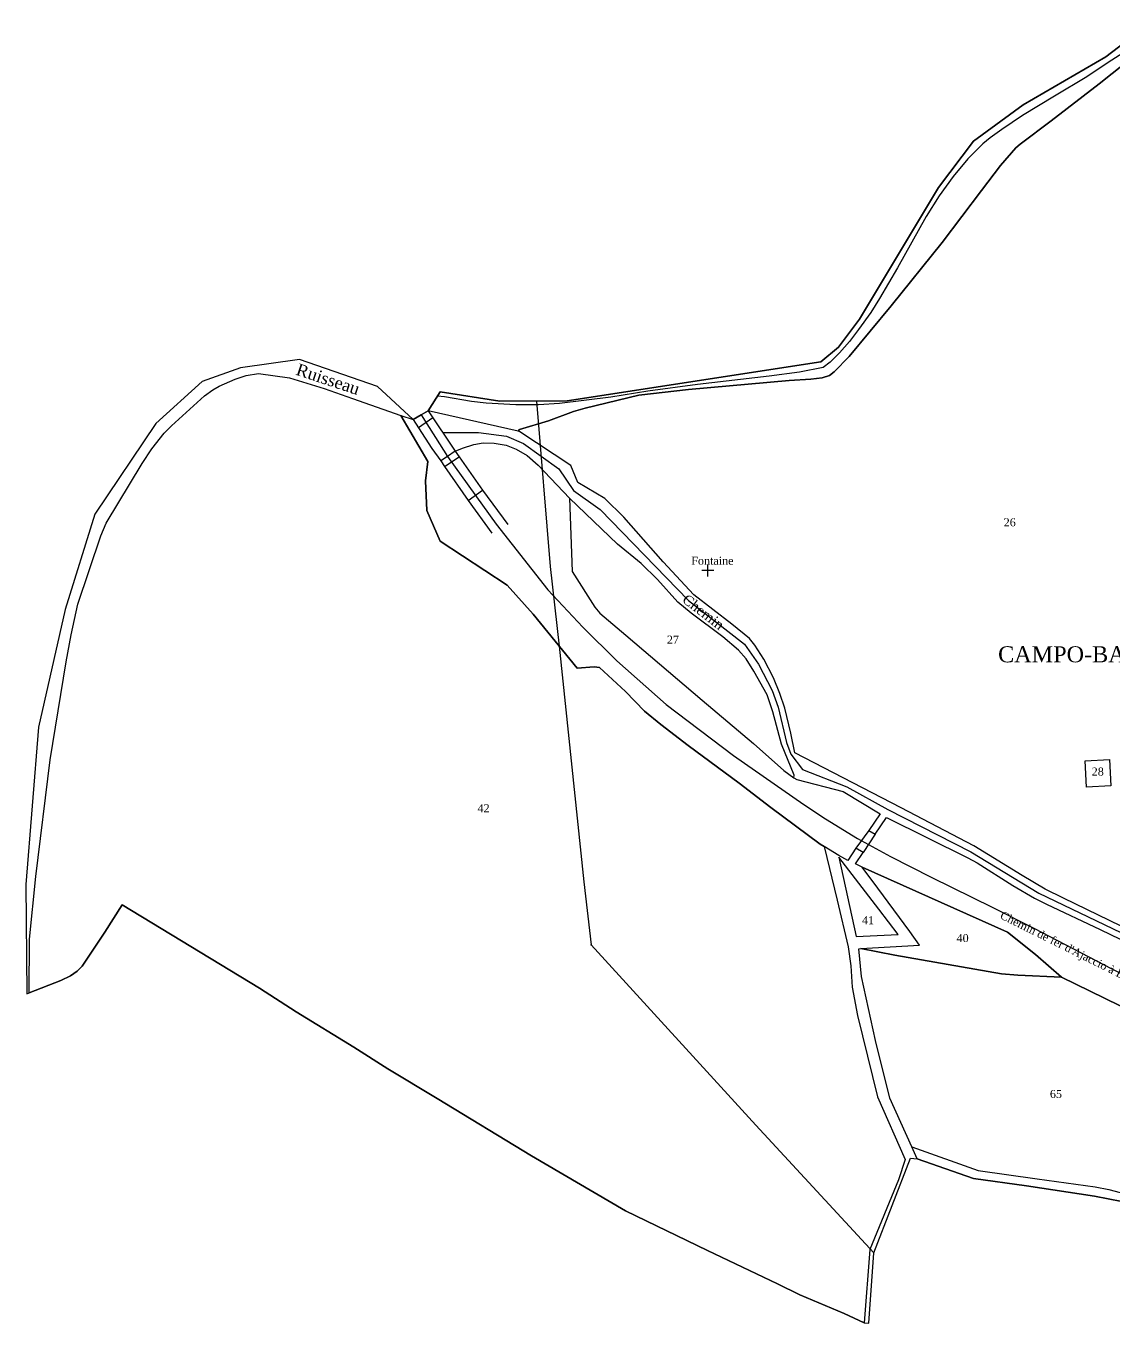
# Model space of a CAD drawing. Extents: x 1208681 to 1209440, y 6152548 to 6153096.
# Drawn here: x 1208681.3 to 1208953.2, y 6152605.7 to 6152929.9 of the extents above; entities that cross this region are included whole.
import ezdxf

# ---------------------------------------------------------------- set-up
doc = ezdxf.new("R2010")
doc.units = 0
doc.linetypes.add('CONTINU', pattern=[0])
doc.layers.get('0').update_dxf_attribs({"linetype": 'CONTINU'})
for name, color, linetype in [('1LIEUDIT', 7, 'CONTINU'), ('1PARCELLE', 7, 'CONTINU'), ('1PYLONE', 7, 'CONTINU'), ('1SECTION', 7, 'CONTINU'), ('1SUBDSECT', 7, 'CONTINU'), ('1TRONFLUV', 7, 'CONTINU'), ('1TROUPARCELLE', 7, 'CONTINU'), ('1ZONCOMM', 7, 'CONTINU'), ('3BATIDUR', 7, 'CONTINU'), ('3CALVAIRE', 7, 'CONTINU'), ('3CALVAIRETEX', 7, 'CONTINU'), ('3CHEMIN', 7, 'CONTINU'), ('3FISCLINE', 7, 'CONTINUOUS'), ('3GAZODUC', 7, 'CONTINU'), ('3LIEUDITTEX', 7, 'CONTINU'), ('3PARCELLETEX', 7, 'CONTINU'), ('3SNCF', 7, 'CONTINU'), ('3SNCFTEX', 7, 'CONTINU'), ('3TRONFLUVTEX', 7, 'CONTINU'), ('3ZONCOMMTEX', 7, 'CONTINU')]:
    doc.layers.add(name, color=color, linetype=linetype)
doc.styles.get("Standard").update_dxf_attribs({"font": 'Times New Roman'})

# ---------------------------------------------------------------- blocks, each defined once
blk = doc.blocks.new('PYLONE1')
blk.add_point((0, 0))
blk = doc.blocks.new('DETATOPO')
for points in [[(-1.5, 0), (1.5, 0)], [(0, -1.5), (0, 1.5)]]:
    blk.add_lwpolyline(points)

msp = doc.modelspace()

# ---------------------------------------------------------------- linework, layer by layer
at = {"layer": '1LIEUDIT'}
msp.add_lwpolyline([(1208961.35, 6152929.88), (1208951.17, 6152922.2), (1208930.56, 6152910.14), (1208918.12, 6152901.08), (1208909.34, 6152889.47), (1208889.66, 6152856.61), (1208884.41, 6152849.59), (1208879.93, 6152845.94), (1208816.57, 6152836.19), (1208799.75, 6152836.06), (1208784.8, 6152838.41), (1208781.84, 6152833.65), (1208780.12, 6152832.66), (1208778.11, 6152831.51), (1208769.16, 6152839.77), (1208749.65, 6152846.54), (1208734.97, 6152844.43), (1208725.39, 6152841.01), (1208713.79, 6152830.52), (1208698.55, 6152807.84), (1208691.14, 6152784.01), (1208684.47, 6152754.59), (1208681.31, 6152715.32), (1208681.55, 6152688), (1208682.1, 6152688.21), (1208690.02, 6152691.33), (1208692.41, 6152692.49), (1208694.08, 6152693.67), (1208695.38, 6152694.92), (1208701, 6152703.42), (1208705.38, 6152710.23), (1208739.67, 6152689.36), (1208748.87, 6152683.44), (1208763.26, 6152674.65), (1208771.74, 6152669.26), (1208784.04, 6152661.81), (1208807.64, 6152647.48), (1208831.18, 6152633.74), (1208851.63, 6152623.81), (1208869.17, 6152615.52), (1208874.75, 6152612.73), (1208885.82, 6152608.05), (1208890.82, 6152605.75), (1208891.99, 6152605.68), (1208893.24, 6152623.25), (1208902.37, 6152646.87), (1208904.06, 6152646.75), (1208918.13, 6152641.84), (1208931.33, 6152639.99), (1208948.32, 6152637.39), (1208955.17, 6152636.07)], dxfattribs=at)
at = {"layer": '1PARCELLE'}
for points in [[(1208957.95, 6152703.48), (1208940.63, 6152711.9), (1208940.63, 6152711.9), (1208936.05, 6152714.14), (1208930.28, 6152717.54), (1208918.2, 6152724.94), (1208900.02, 6152734.46), (1208873.49, 6152748.22), (1208872.47, 6152753.15), (1208871, 6152759.35), (1208869.74, 6152763.03), (1208868.1, 6152766.96), (1208865.68, 6152771.63), (1208863.47, 6152775.13), (1208862.12, 6152776.78), (1208857.76, 6152780.38), (1208848.19, 6152787.7), (1208840.57, 6152795.94), (1208830.75, 6152807.1), (1208826, 6152811.74), (1208819.22, 6152815.79), (1208817.51, 6152819.99), (1208804.71, 6152828.46), (1208804.3, 6152828.63), (1208804.66, 6152829.02), (1208811.9, 6152831.2), (1208818.13, 6152833.52), (1208821.05, 6152834.32), (1208834.48, 6152837.56), (1208846.85, 6152839.05), (1208872.06, 6152841.24), (1208877.48, 6152841.59), (1208880.29, 6152841.94), (1208882.17, 6152842.48), (1208883.32, 6152843.45), (1208887.02, 6152847.22), (1208897.54, 6152859.95), (1208910.29, 6152875.78), (1208920.13, 6152888.77), (1208924.84, 6152894.99), (1208928.72, 6152899.44), (1208929.78, 6152900.33), (1208937.5, 6152906.17), (1208949.56, 6152915.43), (1208958.88, 6152922.84)], [(1208961.77, 6152681.54), (1208940.14, 6152692.1), (1208933.61, 6152697.79), (1208926.63, 6152703.34), (1208890.28, 6152719.63), (1208888.59, 6152720.45), (1208890.57, 6152723.25), (1208888.73, 6152724.37), (1208886.68, 6152721.29), (1208884.48, 6152722.52), (1208880.77, 6152724.76), (1208879.77, 6152725.35), (1208867.47, 6152734.52), (1208859.59, 6152740.64), (1208846.82, 6152750.07), (1208839.95, 6152755.27), (1208835.9, 6152758.61), (1208831.16, 6152763.53), (1208824.67, 6152769.52), (1208823.29, 6152769.68), (1208819.07, 6152769.39), (1208808.11, 6152782.83), (1208801.56, 6152790.07), (1208784.85, 6152801.12), (1208781.53, 6152808.75), (1208781.17, 6152816.18), (1208781.71, 6152821), (1208775.04, 6152832.54), (1208778.11, 6152831.51), (1208780.12, 6152832.66), (1208781.84, 6152833.65), (1208788.59, 6152823.64), (1208790.43, 6152824.39), (1208793.21, 6152825.26), (1208795.61, 6152825.65), (1208798.33, 6152825.61), (1208801.3, 6152825.13), (1208803.85, 6152824.12), (1208806.6, 6152822.49), (1208809.36, 6152820.12), (1208817.17, 6152811.85), (1208817.84, 6152793.5), (1208823.52, 6152784.61), (1208824.71, 6152783.15), (1208831.19, 6152777.64), (1208850.3, 6152761.39), (1208863.12, 6152750.55), (1208870.75, 6152743.79), (1208873.18, 6152741.98), (1208873.96, 6152741.5), (1208885.56, 6152738.54), (1208894.8, 6152732.95), (1208891.98, 6152728.77), (1208893.56, 6152727.88), (1208896.39, 6152732.01), (1208916.71, 6152721.97), (1208919.02, 6152720.71), (1208927.94, 6152715.07), (1208933.36, 6152711.9), (1208936.38, 6152710.35), (1208949.79, 6152704.03), (1208974.26, 6152692.19)]]:
    msp.add_lwpolyline(points, dxfattribs=at)
for points in [[(1208775.04, 6152832.54), (1208781.71, 6152821), (1208781.17, 6152816.18), (1208781.53, 6152808.75), (1208784.85, 6152801.12), (1208801.56, 6152790.07), (1208808.11, 6152782.83), (1208819.07, 6152769.39), (1208823.29, 6152769.68), (1208824.67, 6152769.52), (1208831.16, 6152763.53), (1208835.9, 6152758.61), (1208839.95, 6152755.27), (1208846.82, 6152750.07), (1208859.59, 6152740.64), (1208867.47, 6152734.52), (1208879.77, 6152725.35), (1208880.77, 6152724.76), (1208884.02, 6152711.41), (1208886.77, 6152699.68), (1208887.45, 6152694.99), (1208887.77, 6152689.62), (1208889.1, 6152682.58), (1208894.16, 6152662.2), (1208901.01, 6152646.55), (1208899.36, 6152641.47), (1208892.22, 6152624.05), (1208890.82, 6152605.75), (1208885.82, 6152608.05), (1208874.75, 6152612.73), (1208869.17, 6152615.52), (1208851.63, 6152623.81), (1208831.18, 6152633.74), (1208807.64, 6152647.48), (1208784.04, 6152661.81), (1208771.74, 6152669.26), (1208763.26, 6152674.65), (1208748.87, 6152683.44), (1208739.67, 6152689.36), (1208705.38, 6152710.23), (1208701, 6152703.42), (1208695.38, 6152694.92), (1208694.08, 6152693.67), (1208692.41, 6152692.49), (1208690.02, 6152691.33), (1208682.1, 6152688.21), (1208682.18, 6152701.65), (1208683.8, 6152717.29), (1208687.37, 6152746.43), (1208691.33, 6152770.92), (1208692.62, 6152777.72), (1208694.28, 6152785.32), (1208700.05, 6152802.47), (1208701.35, 6152805.57), (1208710.39, 6152820.55), (1208712.79, 6152824.2), (1208715.87, 6152828.08), (1208717.67, 6152829.95), (1208725.93, 6152837.44), (1208728.04, 6152838.96), (1208729.6, 6152839.84), (1208733.58, 6152841.57), (1208736.38, 6152842.51), (1208739.41, 6152843), (1208747.2, 6152841.96), (1208755.8, 6152839.23), (1208762.93, 6152836.78), (1208775.04, 6152832.54)], [(1208873.18, 6152741.98), (1208873.3, 6152742.59), (1208870.13, 6152750.34), (1208867.96, 6152758.49), (1208866.51, 6152762.69), (1208863.23, 6152768.61), (1208861.31, 6152771.66), (1208859.42, 6152773.87), (1208855.46, 6152777.16), (1208847.55, 6152783.15), (1208844.22, 6152785.87), (1208839.16, 6152791.49), (1208835.02, 6152795.51), (1208829.17, 6152800.32), (1208817.17, 6152811.85), (1208817.84, 6152793.5), (1208823.52, 6152784.61), (1208824.71, 6152783.15), (1208831.19, 6152777.64), (1208850.3, 6152761.39), (1208863.12, 6152750.55), (1208870.75, 6152743.79), (1208873.18, 6152741.98)], [(1208952.43, 6152739.92), (1208946.33, 6152739.62), (1208946.02, 6152746.18), (1208952.08, 6152746.55), (1208952.43, 6152739.92)], [(1208894.46, 6152709.15), (1208884.46, 6152722.12), (1208888.8, 6152702.33), (1208899.31, 6152702.79), (1208894.46, 6152709.15)], [(1208940.14, 6152692.1), (1208929.16, 6152692.61), (1208925.09, 6152692.99), (1208898.48, 6152697.65), (1208889.95, 6152699.3), (1208904.58, 6152700.15), (1208902.2, 6152703.55), (1208894.17, 6152714.39), (1208890.28, 6152719.63), (1208926.63, 6152703.34), (1208933.61, 6152697.79), (1208940.14, 6152692.1)], [(1208992.86, 6152626.77), (1208987.25, 6152627.09), (1208978.05, 6152630.07), (1208966.5, 6152632.99), (1208955.17, 6152636.07), (1208948.32, 6152637.39), (1208931.33, 6152639.99), (1208918.13, 6152641.84), (1208904.06, 6152646.75), (1208902.73, 6152649.71), (1208897.23, 6152661.9), (1208893.62, 6152676.34), (1208890.14, 6152692.34), (1208889.49, 6152699.24), (1208889.95, 6152699.3), (1208898.48, 6152697.65), (1208925.09, 6152692.99), (1208929.16, 6152692.61), (1208940.14, 6152692.1), (1208961.77, 6152681.54), (1208968.08, 6152678.34), (1208995.47, 6152664.87), (1208992.86, 6152626.77)]]:
    msp.add_lwpolyline(points, close=True, dxfattribs=at)
at = {"layer": '1SECTION'}
msp.add_lwpolyline([(1208961.35, 6152929.88), (1208951.17, 6152922.2), (1208930.56, 6152910.14), (1208918.12, 6152901.08), (1208909.34, 6152889.47), (1208889.66, 6152856.61), (1208884.41, 6152849.59), (1208879.93, 6152845.94), (1208816.57, 6152836.19), (1208799.75, 6152836.06), (1208784.8, 6152838.41), (1208784.8, 6152838.41), (1208781.84, 6152833.65), (1208780.12, 6152832.66), (1208778.11, 6152831.51), (1208769.16, 6152839.77), (1208749.65, 6152846.54), (1208734.97, 6152844.43), (1208725.39, 6152841.01), (1208713.79, 6152830.52), (1208698.55, 6152807.84), (1208691.14, 6152784.01), (1208684.47, 6152754.59), (1208681.31, 6152715.32), (1208681.55, 6152688), (1208682.1, 6152688.21), (1208690.02, 6152691.33), (1208692.41, 6152692.49), (1208694.08, 6152693.67), (1208695.38, 6152694.92), (1208701, 6152703.42), (1208705.38, 6152710.23), (1208739.67, 6152689.36), (1208748.87, 6152683.44), (1208763.26, 6152674.65), (1208771.74, 6152669.26), (1208784.04, 6152661.81), (1208807.64, 6152647.48), (1208831.18, 6152633.74), (1208851.63, 6152623.81), (1208869.17, 6152615.52), (1208874.75, 6152612.73), (1208885.82, 6152608.05), (1208890.82, 6152605.75), (1208891.99, 6152605.68), (1208893.24, 6152623.25), (1208902.37, 6152646.87), (1208904.06, 6152646.75), (1208918.13, 6152641.84), (1208931.33, 6152639.99), (1208948.32, 6152637.39), (1208955.17, 6152636.07)], dxfattribs=at)
at = {"layer": '1SUBDSECT'}
msp.add_lwpolyline([(1208961.35, 6152929.88), (1208951.17, 6152922.2), (1208930.56, 6152910.14), (1208918.12, 6152901.08), (1208909.34, 6152889.47), (1208889.66, 6152856.61), (1208884.41, 6152849.59), (1208879.93, 6152845.94), (1208816.57, 6152836.19), (1208799.75, 6152836.06), (1208784.8, 6152838.41), (1208784.8, 6152838.41), (1208781.84, 6152833.65), (1208780.12, 6152832.66), (1208778.11, 6152831.51), (1208769.16, 6152839.77), (1208749.65, 6152846.54), (1208734.97, 6152844.43), (1208725.39, 6152841.01), (1208713.79, 6152830.52), (1208698.55, 6152807.84), (1208691.14, 6152784.01), (1208684.47, 6152754.59), (1208681.31, 6152715.32), (1208681.55, 6152688), (1208682.1, 6152688.21), (1208690.02, 6152691.33), (1208692.41, 6152692.49), (1208694.08, 6152693.67), (1208695.38, 6152694.92), (1208701, 6152703.42), (1208705.38, 6152710.23), (1208739.67, 6152689.36), (1208748.87, 6152683.44), (1208763.26, 6152674.65), (1208771.74, 6152669.26), (1208784.04, 6152661.81), (1208807.64, 6152647.48), (1208831.18, 6152633.74), (1208851.63, 6152623.81), (1208869.17, 6152615.52), (1208874.75, 6152612.73), (1208885.82, 6152608.05), (1208890.82, 6152605.75), (1208891.99, 6152605.68), (1208893.24, 6152623.25), (1208902.37, 6152646.87), (1208904.06, 6152646.75), (1208918.13, 6152641.84), (1208931.33, 6152639.99), (1208948.32, 6152637.39), (1208955.17, 6152636.07)], dxfattribs=at)
at = {"layer": '1TRONFLUV'}
msp.add_lwpolyline([(1208958.88, 6152922.84), (1208949.56, 6152915.43), (1208937.5, 6152906.17), (1208929.78, 6152900.33), (1208928.72, 6152899.44), (1208924.84, 6152894.99), (1208920.13, 6152888.77), (1208910.29, 6152875.78), (1208897.54, 6152859.95), (1208887.02, 6152847.22), (1208883.32, 6152843.45), (1208882.17, 6152842.48), (1208880.29, 6152841.94), (1208877.48, 6152841.59), (1208872.06, 6152841.24), (1208846.85, 6152839.05), (1208834.48, 6152837.56), (1208821.05, 6152834.32), (1208818.13, 6152833.52), (1208811.9, 6152831.2), (1208804.66, 6152829.02), (1208804.3, 6152828.63), (1208781.84, 6152833.65), (1208784.8, 6152838.41), (1208799.75, 6152836.06), (1208816.57, 6152836.19), (1208879.93, 6152845.94), (1208884.41, 6152849.59), (1208889.66, 6152856.61), (1208909.34, 6152889.47), (1208918.12, 6152901.08), (1208930.56, 6152910.14), (1208951.17, 6152922.2), (1208961.35, 6152929.88)], dxfattribs=at)
msp.add_lwpolyline([(1208775.04, 6152832.54), (1208778.11, 6152831.51), (1208769.16, 6152839.77), (1208749.65, 6152846.54), (1208734.97, 6152844.43), (1208725.39, 6152841.01), (1208713.79, 6152830.52), (1208698.55, 6152807.84), (1208691.14, 6152784.01), (1208684.47, 6152754.59), (1208681.31, 6152715.32), (1208681.55, 6152688), (1208682.1, 6152688.21), (1208682.18, 6152701.65), (1208683.8, 6152717.29), (1208687.37, 6152746.43), (1208691.33, 6152770.92), (1208692.62, 6152777.72), (1208694.28, 6152785.32), (1208700.05, 6152802.47), (1208701.35, 6152805.57), (1208710.39, 6152820.55), (1208712.79, 6152824.2), (1208715.87, 6152828.08), (1208717.67, 6152829.95), (1208725.93, 6152837.44), (1208728.04, 6152838.96), (1208729.6, 6152839.84), (1208733.58, 6152841.57), (1208736.38, 6152842.51), (1208739.41, 6152843), (1208747.2, 6152841.96), (1208755.8, 6152839.23), (1208762.93, 6152836.78), (1208775.04, 6152832.54)], close=True, dxfattribs=at)
at = {"layer": '1TROUPARCELLE'}
msp.add_lwpolyline([(1208946.02, 6152746.18), (1208952.08, 6152746.55), (1208952.43, 6152739.92), (1208946.33, 6152739.62), (1208946.02, 6152746.18)], close=True, dxfattribs=at)
at = {"layer": '1ZONCOMM'}
msp.add_lwpolyline([(1208785.49, 6152828.24), (1208794.4, 6152828.28), (1208801.38, 6152827.32), (1208805.67, 6152825.54), (1208814.5, 6152819.16), (1208818.15, 6152813.81), (1208824.78, 6152808.98), (1208846.87, 6152786.29), (1208860.9, 6152775.33), (1208864.35, 6152770.38), (1208867.79, 6152763.76), (1208869.31, 6152759.59), (1208871.41, 6152750.75), (1208872.46, 6152747.85), (1208875.38, 6152744.01), (1208886.46, 6152739.71), (1208896.68, 6152734), (1208917.45, 6152723.45), (1208934.47, 6152713.15), (1208965.17, 6152698.38)], dxfattribs=at)
msp.add_lwpolyline([(1208785.49, 6152828.24), (1208794.4, 6152828.28), (1208801.38, 6152827.32), (1208805.67, 6152825.54), (1208814.5, 6152819.16), (1208818.15, 6152813.81), (1208824.78, 6152808.98), (1208846.87, 6152786.29), (1208860.9, 6152775.33), (1208864.35, 6152770.38), (1208867.79, 6152763.76), (1208869.31, 6152759.59), (1208871.41, 6152750.75), (1208872.46, 6152747.85), (1208875.38, 6152744.01), (1208886.46, 6152739.71), (1208896.68, 6152734), (1208917.45, 6152723.45), (1208934.47, 6152713.15), (1208965.17, 6152698.38)], dxfattribs=at)
at = {"layer": '3BATIDUR'}
msp.add_lwpolyline([(1208946.33, 6152739.62), (1208946.02, 6152746.18), (1208952.08, 6152746.55), (1208952.43, 6152739.92), (1208946.33, 6152739.62)], close=True, dxfattribs=at)
at = {"layer": '3CHEMIN'}
for points in [[(1208891.98, 6152728.77), (1208888.73, 6152724.37)], [(1208893.56, 6152727.88), (1208890.57, 6152723.25)], [(1208902.73, 6152649.71), (1208919.25, 6152643.85), (1208934.02, 6152641.73), (1208948.52, 6152639.7), (1208951.92, 6152639.08), (1208966.02, 6152635.3), (1208977.12, 6152632.44), (1208987.11, 6152629.5), (1208990.64, 6152629.16), (1209005.88, 6152628.35), (1209011.72, 6152623.79), (1209016.4, 6152619.86), (1209023.8, 6152613.06), (1209028.47, 6152608.86), (1209031.14, 6152606.23)]]:
    msp.add_lwpolyline(points, dxfattribs=at)
at = {"layer": '3FISCLINE'}
for points in [[(1208960.91, 6152926.56), (1208951.73, 6152920.72), (1208946.42, 6152917.17), (1208938.39, 6152912.29), (1208930.34, 6152907.48), (1208925.2, 6152904.03), (1208922.27, 6152901.92), (1208920.46, 6152900.44), (1208916.66, 6152896.63), (1208913.06, 6152892.25), (1208909.55, 6152887.41), (1208906.28, 6152882.27), (1208899.14, 6152869.42), (1208894.63, 6152861.75), (1208892.45, 6152858.29), (1208889.36, 6152854.01), (1208887.09, 6152851.05), (1208884.62, 6152848.16), (1208882.33, 6152845.86), (1208880.57, 6152844.5), (1208874.59, 6152843.34), (1208867.08, 6152842.34), (1208849.15, 6152840.29), (1208836.73, 6152838.61), (1208827.45, 6152837.11), (1208814.68, 6152835.48), (1208809.38, 6152835.19), (1208803.77, 6152835.2), (1208796.31, 6152835.56), (1208792.69, 6152836.01), (1208785.9, 6152837.21), (1208784.16, 6152837.38)], [(1208778.11, 6152831.51), (1208779.41, 6152829.43), (1208782.71, 6152824.28), (1208784.97, 6152821.16), (1208785.9, 6152819.76), (1208791.84, 6152811.28), (1208797.72, 6152803.11)], [(1208783.02, 6152831.9), (1208779.41, 6152829.43)], [(1208788.59, 6152823.64), (1208786.68, 6152822.27), (1208784.97, 6152821.16)], [(1208788.59, 6152823.64), (1208789.55, 6152822.2), (1208795.41, 6152813.83), (1208801.71, 6152805.24)], [(1208785.9, 6152819.76), (1208789.55, 6152822.2)], [(1208791.84, 6152811.28), (1208795.41, 6152813.83)]]:
    msp.add_lwpolyline(points, dxfattribs=at)
at = {"layer": '3GAZODUC'}
msp.add_lwpolyline([(1208808.92, 6152836.13), (1208812.35, 6152794.74), (1208814.61, 6152774.86), (1208820.71, 6152715.92), (1208822.57, 6152700.22), (1208863.75, 6152655.17), (1208893.24, 6152623.25)], dxfattribs=at)
at = {"layer": '3SNCF'}
msp.add_lwpolyline([(1208780.12, 6152832.66), (1208786.68, 6152822.27), (1208798.82, 6152805.38), (1208811.74, 6152788.93), (1208820.51, 6152779.6), (1208829.02, 6152771.21), (1208841.28, 6152760.28), (1208858.15, 6152747.55), (1208875.72, 6152735.25), (1208881.09, 6152731.74), (1208889.15, 6152726.83), (1208897.4, 6152722.32), (1208907.56, 6152717.09), (1208922.96, 6152709.52), (1208933.18, 6152704.4), (1208952.72, 6152694.19), (1208977.21, 6152681.96)], dxfattribs=at)

# ---------------------------------------------------------------- block references
at = {"layer": '1PYLONE', "rotation": 90}
msp.add_blockref('PYLONE1', (1208822.57, 6152700.22), dxfattribs=at)
at = {"layer": '3CALVAIRE', "rotation": 90}
msp.add_blockref('DETATOPO', (1208851.75, 6152793.81), dxfattribs=at)

# ---------------------------------------------------------------- texts
at = {"layer": '3CALVAIRETEX'}
msp.add_text('Fontaine', height=2, dxfattribs=at).set_placement((1208847.57, 6152795.23))
at = {"layer": '3LIEUDITTEX'}
msp.add_text('CAMPO-BALLICIO', height=4, dxfattribs=at).set_placement((1208924.26, 6152770.83))
at = {"layer": '3PARCELLETEX'}
for s, p in [('26', (1208925.66, 6152804.82)), ('27', (1208841.49, 6152775.48)), ('28', (1208947.66, 6152742.52)), ('42', (1208794.17, 6152733.36)), ('41', (1208890.25, 6152705.37)), ('40', (1208913.89, 6152700.91)), ('65', (1208937.21, 6152661.94))]:
    msp.add_text(s, height=2, dxfattribs=at).set_placement(p)
at = {"layer": '3SNCFTEX'}
msp.add_text("Chemin de fer d'Ajaccio à Bastia", height=2, rotation=333.5, dxfattribs=at).set_placement((1208924.58, 6152706.92))
at = {"layer": '3TRONFLUVTEX'}
msp.add_text('Ruisseau', height=3, rotation=341.7, dxfattribs=at).set_placement((1208748.57, 6152842.74))
at = {"layer": '3ZONCOMMTEX'}
msp.add_text('Chemin', height=2.5, rotation=322.3, dxfattribs=at).set_placement((1208845.11, 6152786.07))
msp.add_text('Chemin', height=2.5, rotation=322.3, dxfattribs=at).set_placement((1208845.11, 6152786.07))

doc.saveas('drawing.dxf')
